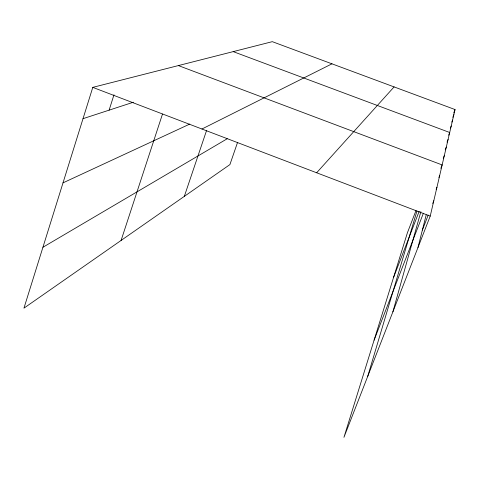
<?xml version="1.0" encoding="UTF-8"?>
<svg xmlns="http://www.w3.org/2000/svg" width="479" height="479" viewBox="0 0 479 479"><rect width="100%" height="100%" fill="white"/><g stroke="black" fill="none" stroke-linecap="round" stroke-linejoin="round"><path stroke-width="0.72" d="M415.964 210.652L407.431 232.71L343.94 437.333L430.226 216.101L455.05 109.553L272.3 41.667L92.782 87.37L23.95 308.147L229.908 164.596L237.416 142.826M417.981 247.505L426.19 214.903M392.882 311.853L420.879 211.646M367.716 376.374L416.946 211.041M109.116 110.152L113.972 94.806M121.091 240.44L162.495 114.068M184.325 196.366L206.539 130.581M453.721 112.984L455.05 109.553M452.817 117.325L453.876 114.577M451.805 122.103L452.607 120.037M450.416 128.073L451.218 125.989M393.522 277.545L419.155 211.365M448.655 135.21L449.703 132.503L233.207 51.624M447.027 142.185L448.087 139.443M445.225 149.867L446.308 147.083M443.267 158.286L444.338 155.531M374.093 340.168L423.394 213.221M440.818 168.357L442.147 164.932L178.38 65.581M438.902 177.499L439.698 175.446M436.135 189.355L436.938 187.283M422.364 230.112L428.22 215.077M432.747 203.455L433.812 200.725M316.643 172.769L394.097 86.909M42.936 247.254L227.22 138.748M201.934 129.013L331.965 63.833M63.012 182.852L189.798 124.061M83.023 118.672L133.413 102.219M92.782 87.37L430.226 216.101"/></g></svg>
